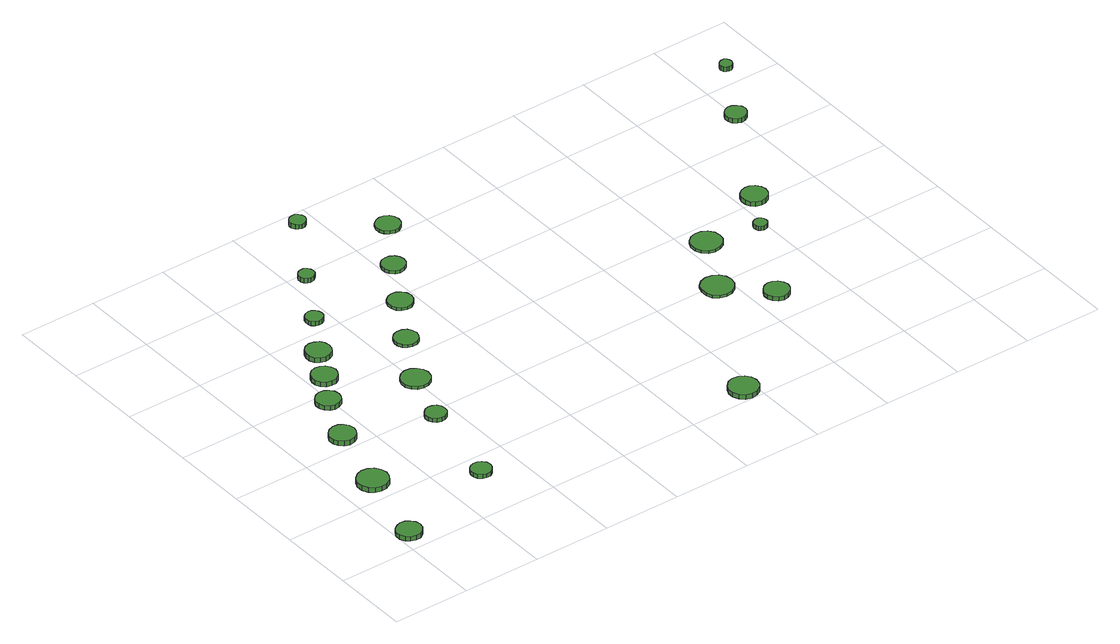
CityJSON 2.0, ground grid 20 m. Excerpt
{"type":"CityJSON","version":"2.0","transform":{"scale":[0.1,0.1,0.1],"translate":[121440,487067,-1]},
"CityObjects":{
"tree1":{"type":"SolitaryVegetationObject","attributes":{"function":"something"},"geometry":[{"type":"MultiSurface","lod":"1","boundaries":[[[0,1,2,3,4,5,6,7,8,9,10,11,12,13,14]],[[15,16,17,18,19,20,21,22,23,24,25,26,27,28,29]],[[0,29,28,1]],[[1,28,27,2]],[[2,27,26,3]],[[3,26,25,4]],[[4,25,24,5]],[[5,24,23,6]],[[6,23,22,7]],[[7,22,21,8]],[[8,21,20,9]],[[9,20,19,10]],[[10,19,18,11]],[[11,18,17,12]],[[12,17,16,13]],[[13,16,15,14]],[[14,15,29,0]]]}]},
"tree2":{"type":"SolitaryVegetationObject","attributes":{"function":"something"},"geometry":[{"type":"MultiSurface","lod":"1","boundaries":[[[30,31,32,33,34,35,36,37,38,39,40,41,42,43,44]],[[45,46,47,48,49,50,51,52,53,54,55,56,57,58,59]],[[30,59,58,31]],[[31,58,57,32]],[[32,57,56,33]],[[33,56,55,34]],[[34,55,54,35]],[[35,54,53,36]],[[36,53,52,37]],[[37,52,51,38]],[[38,51,50,39]],[[39,50,49,40]],[[40,49,48,41]],[[41,48,47,42]],[[42,47,46,43]],[[43,46,45,44]],[[44,45,59,30]]]}]},
"tree3":{"type":"SolitaryVegetationObject","attributes":{"function":"something"},"geometry":[{"type":"MultiSurface","lod":"1","boundaries":[[[60,61,62,63,64,65,66,67,68,69,70,71,72,73,74]],[[75,76,77,78,79,80,81,82,83,84,85,86,87,88,89]],[[60,89,88,61]],[[61,88,87,62]],[[62,87,86,63]],[[63,86,85,64]],[[64,85,84,65]],[[65,84,83,66]],[[66,83,82,67]],[[67,82,81,68]],[[68,81,80,69]],[[69,80,79,70]],[[70,79,78,71]],[[71,78,77,72]],[[72,77,76,73]],[[73,76,75,74]],[[74,75,89,60]]]}]},
"tree4":{"type":"SolitaryVegetationObject","attributes":{"function":"something"},"geometry":[{"type":"MultiSurface","lod":"1","boundaries":[[[90,91,92,93,94,95,96,97,98,99,100,101,102,103,104]],[[105,106,107,108,109,110,111,112,113,114,115,116,117,118,119]],[[90,119,118,91]],[[91,118,117,92]],[[92,117,116,93]],[[93,116,115,94]],[[94,115,114,95]],[[95,114,113,96]],[[96,113,112,97]],[[97,112,111,98]],[[98,111,110,99]],[[99,110,109,100]],[[100,109,108,101]],[[101,108,107,102]],[[102,107,106,103]],[[103,106,105,104]],[[104,105,119,90]]]}]},
"tree5":{"type":"SolitaryVegetationObject","attributes":{"function":"something"},"geometry":[{"type":"MultiSurface","lod":"1","boundaries":[[[120,121,122,123,124,125,126,127,128,129,130,131,132,133,134]],[[135,136,137,138,139,140,141,142,143,144,145,146,147,148,149]],[[120,149,148,121]],[[121,148,147,122]],[[122,147,146,123]],[[123,146,145,124]],[[124,145,144,125]],[[125,144,143,126]],[[126,143,142,127]],[[127,142,141,128]],[[128,141,140,129]],[[129,140,139,130]],[[130,139,138,131]],[[131,138,137,132]],[[132,137,136,133]],[[133,136,135,134]],[[134,135,149,120]]]}]},
"tree6":{"type":"SolitaryVegetationObject","attributes":{"function":"something"},"geometry":[{"type":"MultiSurface","lod":"1","boundaries":[[[150,151,152,153,154,155,156,157,158,159,160,161,162,163,164]],[[165,166,167,168,169,170,171,172,173,174,175,176,177,178,179]],[[150,179,178,151]],[[151,178,177,152]],[[152,177,176,153]],[[153,176,175,154]],[[154,175,174,155]],[[155,174,173,156]],[[156,173,172,157]],[[157,172,171,158]],[[158,171,170,159]],[[159,170,169,160]],[[160,169,168,161]],[[161,168,167,162]],[[162,167,166,163]],[[163,166,165,164]],[[164,165,179,150]]]}]},
"tree7":{"type":"SolitaryVegetationObject","attributes":{"function":"something"},"geometry":[{"type":"MultiSurface","lod":"1","boundaries":[[[180,181,182,183,184,185,186,187,188,189,190,191,192,193,194]],[[195,196,197,198,199,200,201,202,203,204,205,206,207,208,209]],[[180,209,208,181]],[[181,208,207,182]],[[182,207,206,183]],[[183,206,205,184]],[[184,205,204,185]],[[185,204,203,186]],[[186,203,202,187]],[[187,202,201,188]],[[188,201,200,189]],[[189,200,199,190]],[[190,199,198,191]],[[191,198,197,192]],[[192,197,196,193]],[[193,196,195,194]],[[194,195,209,180]]]}]},
"tree8":{"type":"SolitaryVegetationObject","attributes":{"function":"something"},"geometry":[{"type":"MultiSurface","lod":"1","boundaries":[[[210,211,212,213,214,215,216,217,218,219,220,221,222,223,224]],[[225,226,227,228,229,230,231,232,233,234,235,236,237,238,239]],[[210,239,238,211]],[[211,238,237,212]],[[212,237,236,213]],[[213,236,235,214]],[[214,235,234,215]],[[215,234,233,216]],[[216,233,232,217]],[[217,232,231,218]],[[218,231,230,219]],[[219,230,229,220]],[[220,229,228,221]],[[221,228,227,222]],[[222,227,226,223]],[[223,226,225,224]],[[224,225,239,210]]]}]},
"tree9":{"type":"SolitaryVegetationObject","attributes":{"function":"something"},"geometry":[{"type":"MultiSurface","lod":"1","boundaries":[[[240,241,242,243,244,245,246,247,248,249,250,251,252,253,254]],[[255,256,257,258,259,260,261,262,263,264,265,266,267,268,269]],[[240,269,268,241]],[[241,268,267,242]],[[242,267,266,243]],[[243,266,265,244]],[[244,265,264,245]],[[245,264,263,246]],[[246,263,262,247]],[[247,262,261,248]],[[248,261,260,249]],[[249,260,259,250]],[[250,259,258,251]],[[251,258,257,252]],[[252,257,256,253]],[[253,256,255,254]],[[254,255,269,240]]]}]},
"tree10":{"type":"SolitaryVegetationObject","attributes":{"function":"something"},"geometry":[{"type":"MultiSurface","lod":"1","boundaries":[[[270,271,272,273,274,275,276,277,278,279,280,281,282,283,284]],[[285,286,287,288,289,290,291,292,293,294,295,296,297,298,299]],[[270,299,298,271]],[[271,298,297,272]],[[272,297,296,273]],[[273,296,295,274]],[[274,295,294,275]],[[275,294,293,276]],[[276,293,292,277]],[[277,292,291,278]],[[278,291,290,279]],[[279,290,289,280]],[[280,289,288,281]],[[281,288,287,282]],[[282,287,286,283]],[[283,286,285,284]],[[284,285,299,270]]]}]},
"tree11":{"type":"SolitaryVegetationObject","attributes":{"function":"something"},"geometry":[{"type":"MultiSurface","lod":"1","boundaries":[[[300,301,302,303,304,305,306,307,308,309,310,311,312,313,314]],[[315,316,317,318,319,320,321,322,323,324,325,326,327,328,329]],[[300,329,328,301]],[[301,328,327,302]],[[302,327,326,303]],[[303,326,325,304]],[[304,325,324,305]],[[305,324,323,306]],[[306,323,322,307]],[[307,322,321,308]],[[308,321,320,309]],[[309,320,319,310]],[[310,319,318,311]],[[311,318,317,312]],[[312,317,316,313]],[[313,316,315,314]],[[314,315,329,300]]]}]},
"tree12":{"type":"SolitaryVegetationObject","attributes":{"function":"something"},"geometry":[{"type":"MultiSurface","lod":"1","boundaries":[[[330,331,332,333,334,335,336,337,338,339,340,341,342,343,344]],[[345,346,347,348,349,350,351,352,353,354,355,356,357,358,359]],[[330,359,358,331]],[[331,358,357,332]],[[332,357,356,333]],[[333,356,355,334]],[[334,355,354,335]],[[335,354,353,336]],[[336,353,352,337]],[[337,352,351,338]],[[338,351,350,339]],[[339,350,349,340]],[[340,349,348,341]],[[341,348,347,342]],[[342,347,346,343]],[[343,346,345,344]],[[344,345,359,330]]]}]},
"tree13":{"type":"SolitaryVegetationObject","attributes":{"function":"something"},"geometry":[{"type":"MultiSurface","lod":"1","boundaries":[[[360,361,362,363,364,365,366,367,368,369,370,371,372,373,374]],[[375,376,377,378,379,380,381,382,383,384,385,386,387,388,389]],[[360,389,388,361]],[[361,388,387,362]],[[362,387,386,363]],[[363,386,385,364]],[[364,385,384,365]],[[365,384,383,366]],[[366,383,382,367]],[[367,382,381,368]],[[368,381,380,369]],[[369,380,379,370]],[[370,379,378,371]],[[371,378,377,372]],[[372,377,376,373]],[[373,376,375,374]],[[374,375,389,360]]]}]},
"tree14":{"type":"SolitaryVegetationObject","attributes":{"function":"something"},"geometry":[{"type":"MultiSurface","lod":"1","boundaries":[[[390,391,392,393,394,395,396,397,398,399,400,401,402,403,404]],[[405,406,407,408,409,410,411,412,413,414,415,416,417,418,419]],[[390,419,418,391]],[[391,418,417,392]],[[392,417,416,393]],[[393,416,415,394]],[[394,415,414,395]],[[395,414,413,396]],[[396,413,412,397]],[[397,412,411,398]],[[398,411,410,399]],[[399,410,409,400]],[[400,409,408,401]],[[401,408,407,402]],[[402,407,406,403]],[[403,406,405,404]],[[404,405,419,390]]]}]},
"tree15":{"type":"SolitaryVegetationObject","attributes":{"function":"something"},"geometry":[{"type":"MultiSurface","lod":"1","boundaries":[[[420,421,422,423,424,425,426,427,428,429,430,431,432,433,434]],[[435,436,437,438,439,440,441,442,443,444,445,446,447,448,449]],[[420,449,448,421]],[[421,448,447,422]],[[422,447,446,423]],[[423,446,445,424]],[[424,445,444,425]],[[425,444,443,426]],[[426,443,442,427]],[[427,442,441,428]],[[428,441,440,429]],[[429,440,439,430]],[[430,439,438,431]],[[431,438,437,432]],[[432,437,436,433]],[[433,436,435,434]],[[434,435,449,420]]]}]},
"tree16":{"type":"SolitaryVegetationObject","attributes":{"function":"something"},"geometry":[{"type":"MultiSurface","lod":"1","boundaries":[[[450,451,452,453,454,455,456,457,458,459,460,461,462,463,464]],[[465,466,467,468,469,470,471,472,473,474,475,476,477,478,479]],[[450,479,478,451]],[[451,478,477,452]],[[452,477,476,453]],[[453,476,475,454]],[[454,475,474,455]],[[455,474,473,456]],[[456,473,472,457]],[[457,472,471,458]],[[458,471,470,459]],[[459,470,469,460]],[[460,469,468,461]],[[461,468,467,462]],[[462,467,466,463]],[[463,466,465,464]],[[464,465,479,450]]]}]},
"tree17":{"type":"SolitaryVegetationObject","attributes":{"function":"something"},"geometry":[{"type":"MultiSurface","lod":"1","boundaries":[[[480,481,482,483,484,485,486,487,488,489,490,491,492,493,494]],[[495,496,497,498,499,500,501,502,503,504,505,506,507,508,509]],[[480,509,508,481]],[[481,508,507,482]],[[482,507,506,483]],[[483,506,505,484]],[[484,505,504,485]],[[485,504,503,486]],[[486,503,502,487]],[[487,502,501,488]],[[488,501,500,489]],[[489,500,499,490]],[[490,499,498,491]],[[491,498,497,492]],[[492,497,496,493]],[[493,496,495,494]],[[494,495,509,480]]]}]},
"tree18":{"type":"SolitaryVegetationObject","attributes":{"function":"something"},"geometry":[{"type":"MultiSurface","lod":"1","boundaries":[[[510,511,512,513,514,515,516,517,518,519,520,521,522,523,524]],[[525,526,527,528,529,530,531,532,533,534,535,536,537,538,539]],[[510,539,538,511]],[[511,538,537,512]],[[512,537,536,513]],[[513,536,535,514]],[[514,535,534,515]],[[515,534,533,516]],[[516,533,532,517]],[[517,532,531,518]],[[518,531,530,519]],[[519,530,529,520]],[[520,529,528,521]],[[521,528,527,522]],[[522,527,526,523]],[[523,526,525,524]],[[524,525,539,510]]]}]},
"tree19":{"type":"SolitaryVegetationObject","attributes":{"function":"something"},"geometry":[{"type":"MultiSurface","lod":"1","boundaries":[[[540,541,542,543,544,545,546,547,548,549,550,551,552,553,554]],[[555,556,557,558,559,560,561,562,563,564,565,566,567,568,569]],[[540,569,568,541]],[[541,568,567,542]],[[542,567,566,543]],[[543,566,565,544]],[[544,565,564,545]],[[545,564,563,546]],[[546,563,562,547]],[[547,562,561,548]],[[548,561,560,549]],[[549,560,559,550]],[[550,559,558,551]],[[551,558,557,552]],[[552,557,556,553]],[[553,556,555,554]],[[554,555,569,540]]]}]},
"tree20":{"type":"SolitaryVegetationObject","attributes":{"function":"something"},"geometry":[{"type":"MultiSurface","lod":"1","boundaries":[[[570,571,572,573,574,575,576,577,578,579,580,581,582,583,584]],[[585,586,587,588,589,590,591,592,593,594,595,596,597,598,599]],[[570,599,598,571]],[[571,598,597,572]],[[572,597,596,573]],[[573,596,595,574]],[[574,595,594,575]],[[575,594,593,576]],[[576,593,592,577]],[[577,592,591,578]],[[578,591,590,579]],[[579,590,589,580]],[[580,589,588,581]],[[581,588,587,582]],[[582,587,586,583]],[[583,586,585,584]],[[584,585,599,570]]]}]},
"tree21":{"type":"SolitaryVegetationObject","attributes":{"function":"something"},"geometry":[{"type":"MultiSurface","lod":"1","boundaries":[[[600,601,602,603,604,605,606,607,608,609,610,611,612,613,614]],[[615,616,617,618,619,620,621,622,623,624,625,626,627,628,629]],[[600,629,628,601]],[[601,628,627,602]],[[602,627,626,603]],[[603,626,625,604]],[[604,625,624,605]],[[605,624,623,606]],[[606,623,622,607]],[[607,622,621,608]],[[608,621,620,609]],[[609,620,619,610]],[[610,619,618,611]],[[611,618,617,612]],[[612,617,616,613]],[[613,616,615,614]],[[614,615,629,600]]]}]},
"tree22":{"type":"SolitaryVegetationObject","attributes":{"function":"something"},"geometry":[{"type":"MultiSurface","lod":"1","boundaries":[[[630,631,632,633,634,635,636,637,638,639,640,641,642,643,644]],[[645,646,647,648,649,650,651,652,653,654,655,656,657,658,659]],[[630,659,658,631]],[[631,658,657,632]],[[632,657,656,633]],[[633,656,655,634]],[[634,655,654,635]],[[635,654,653,636]],[[636,653,652,637]],[[637,652,651,638]],[[638,651,650,639]],[[639,650,649,640]],[[640,649,648,641]],[[641,648,647,642]],[[642,647,646,643]],[[643,646,645,644]],[[644,645,659,630]]]}]},
"tree23":{"type":"SolitaryVegetationObject","attributes":{"function":"something"},"geometry":[{"type":"MultiSurface","lod":"1","boundaries":[[[660,661,662,663,664,665,666,667,668,669,670,671,672,673,674]],[[675,676,677,678,679,680,681,682,683,684,685,686,687,688,689]],[[660,689,688,661]],[[661,688,687,662]],[[662,687,686,663]],[[663,686,685,664]],[[664,685,684,665]],[[665,684,683,666]],[[666,683,682,667]],[[667,682,681,668]],[[668,681,680,669]],[[669,680,679,670]],[[670,679,678,671]],[[671,678,677,672]],[[672,677,676,673]],[[673,676,675,674]],[[674,675,689,660]]]}]},
"tree24":{"type":"SolitaryVegetationObject","attributes":{"function":"something"},"geometry":[{"type":"MultiSurface","lod":"1","boundaries":[[[690,691,692,693,694,695,696,697,698,699,700,701,702,703,704]],[[705,706,707,708,709,710,711,712,713,714,715,716,717,718,719]],[[690,719,718,691]],[[691,718,717,692]],[[692,717,716,693]],[[693,716,715,694]],[[694,715,714,695]],[[695,714,713,696]],[[696,713,712,697]],[[697,712,711,698]],[[698,711,710,699]],[[699,710,709,700]],[[700,709,708,701]],[[701,708,707,702]],[[702,707,706,703]],[[703,706,705,704]],[[704,705,719,690]]]}]}
},
"vertices":[
[64,57,18],[61,70,18],[53,80,18],[42,87,18],[29,88,18],[17,84,18],[7,76,18],[1,64,18],[1,51,18],[7,39,18],[17,30,18],[29,26,18],[42,27,18],[53,34,18],[61,44,18],[61,44,6],[53,34,6],[42,27,6],[29,26,6],[17,30,6],[7,39,6],[1,51,6],[1,64,6],[7,76,6],[17,84,6],[29,88,6],[42,87,6],[53,80,6],[61,70,6],[64,57,6],
[121,258,23],[117,274,23],[108,287,23],[94,295,23],[78,297,23],[63,292,23],[51,281,23],[44,266,23],[44,250,23],[51,235,23],[63,224,23],[78,220,23],[94,221,23],[108,229,23],[117,242,23],[117,242,10],[108,229,10],[94,221,10],[78,220,10],[63,224,10],[51,235,10],[44,250,10],[44,266,10],[51,281,10],[63,292,10],[78,297,10],[94,295,10],[108,287,10],[117,274,10],[121,258,10],
[167,440,22],[164,454,22],[156,465,22],[145,472,22],[131,473,22],[118,469,22],[108,460,22],[102,447,22],[102,433,22],[108,421,22],[118,412,22],[131,407,22],[145,409,22],[156,416,22],[164,427,22],[164,427,9],[156,416,9],[145,409,9],[131,407,9],[118,412,9],[108,421,9],[102,433,9],[102,447,9],[108,460,9],[118,469,9],[131,473,9],[145,472,9],[156,465,9],[164,454,9],[167,440,9],
[332,146,17],[330,157,17],[323,166,17],[314,171,17],[303,172,17],[293,169,17],[285,162,17],[281,152,17],[281,141,17],[285,131,17],[293,124,17],[303,121,17],[314,122,17],[323,127,17],[330,136,17],[330,136,6],[323,127,6],[314,122,6],[303,121,6],[293,124,6],[285,131,6],[281,141,6],[281,152,6],[285,162,6],[293,169,6],[303,172,6],[314,171,6],[323,166,6],[330,157,6],[332,146,6],
[224,571,18],[221,584,18],[214,594,18],[203,601,18],[190,602,18],[178,598,18],[168,589,18],[163,578,18],[163,565,18],[168,553,18],[178,544,18],[190,540,18],[203,542,18],[214,548,18],[221,559,18],[221,559,6],[214,548,6],[203,542,6],[190,540,6],[178,544,6],[168,553,6],[163,565,6],[163,578,6],[168,589,6],[178,598,6],[190,602,6],[203,601,6],[214,594,6],[221,584,6],[224,571,6],
[274,650,19],[271,663,19],[263,674,19],[252,680,19],[239,682,19],[226,678,19],[216,669,19],[211,656,19],[211,643,19],[216,631,19],[226,622,19],[239,618,19],[252,619,19],[263,626,19],[271,637,19],[271,637,6],[263,626,6],[252,619,6],[239,618,6],[226,622,6],[216,631,6],[211,643,6],[211,656,6],[216,669,6],[226,678,6],[239,682,6],[252,680,6],[263,674,6],[271,663,6],[274,650,6],
[382,382,17],[380,393,17],[374,402,17],[364,407,17],[353,408,17],[343,405,17],[335,397,17],[330,387,17],[330,377,17],[335,367,17],[343,359,17],[353,356,17],[364,357,17],[374,362,17],[380,371,17],[380,371,6],[374,362,6],[364,357,6],[353,356,6],[343,359,6],[335,367,6],[330,377,6],[330,387,6],[335,397,6],[343,405,6],[353,408,6],[364,407,6],[374,402,6],[380,393,6],[382,382,6],
[320,733,19],[317,746,19],[310,757,19],[298,763,19],[285,765,19],[272,761,19],[262,752,19],[257,740,19],[257,726,19],[262,714,19],[272,705,19],[285,701,19],[298,703,19],[310,709,19],[317,720,19],[317,720,6],[310,709,6],[298,703,6],[285,701,6],[272,705,6],[262,714,6],[257,726,6],[257,740,6],[262,752,6],[272,761,6],[285,765,6],[298,763,6],[310,757,6],[317,746,6],[320,733,6],
[439,520,14],[436,534,14],[427,546,14],[414,554,14],[399,556,14],[385,551,14],[374,541,14],[368,527,14],[368,512,14],[374,498,14],[385,488,14],[399,484,14],[414,485,14],[427,493,14],[436,505,14],[436,505,6],[427,493,6],[414,485,6],[399,484,6],[385,488,6],[374,498,6],[368,512,6],[368,527,6],[374,541,6],[385,551,6],[399,556,6],[414,554,6],[427,546,6],[436,534,6],[439,520,6],
[383,844,18],[381,853,18],[376,860,18],[368,865,18],[359,866,18],[350,863,18],[343,857,18],[340,848,18],[340,839,18],[343,831,18],[350,825,18],[359,822,18],[368,823,18],[376,827,18],[381,835,18],[381,835,6],[376,827,6],[368,823,6],[359,822,6],[350,825,6],[343,831,6],[340,839,6],[340,848,6],[343,857,6],[350,863,6],[359,866,6],[368,865,6],[376,860,6],[381,853,6],[383,844,6],
[511,657,14],[508,669,14],[501,680,14],[490,686,14],[477,687,14],[465,683,14],[456,675,14],[451,663,14],[451,651,14],[456,639,14],[465,631,14],[477,627,14],[490,628,14],[501,634,14],[508,645,14],[508,645,6],[501,634,6],[490,628,6],[477,627,6],[465,631,6],[456,639,6],[451,651,6],[451,663,6],[456,675,6],[465,683,6],[477,687,6],[490,686,6],[501,680,6],[508,669,6],[511,657,6],
[467,986,18],[465,994,18],[460,1000,18],[453,1005,18],[444,1005,18],[437,1003,18],[430,997,18],[427,990,18],[427,981,18],[430,974,18],[437,968,18],[444,966,18],[453,967,18],[460,971,18],[465,977,18],[465,977,6],[460,971,6],[453,967,6],[444,966,6],[437,968,6],[430,974,6],[427,981,6],[427,990,6],[430,997,6],[437,1003,6],[444,1005,6],[453,1005,6],[460,1000,6],[465,994,6],[467,986,6],
[589,780,14],[586,793,14],[578,803,14],[567,810,14],[554,811,14],[542,807,14],[532,798,14],[527,787,14],[527,774,14],[532,762,14],[542,753,14],[554,749,14],[567,750,14],[578,757,14],[586,767,14],[586,767,6],[578,757,6],[567,750,6],[554,749,6],[542,753,6],[532,762,6],[527,774,6],[527,787,6],[532,798,6],[542,807,6],[554,811,6],[567,810,6],[578,803,6],[586,793,6],[589,780,6],
[661,902,14],[658,914,14],[651,924,14],[640,930,14],[628,931,14],[616,928,14],[607,919,14],[602,908,14],[602,896,14],[607,885,14],[616,876,14],[628,872,14],[640,874,14],[651,880,14],[658,890,14],[658,890,6],[651,880,6],[640,874,6],[628,872,6],[616,876,6],[607,885,6],[602,896,6],[602,908,6],[607,919,6],[616,928,6],[628,931,6],[640,930,6],[651,924,6],[658,914,6],[661,902,6],
[578,1164,18],[576,1172,18],[571,1179,18],[564,1184,18],[555,1184,18],[547,1182,18],[541,1176,18],[537,1168,18],[537,1160,18],[541,1152,18],[547,1146,18],[555,1143,18],[564,1144,18],[571,1149,18],[576,1156,18],[576,1156,6],[571,1149,6],[564,1144,6],[555,1143,6],[547,1146,6],[541,1152,6],[537,1160,6],[537,1168,6],[541,1176,6],[547,1182,6],[555,1184,6],[564,1184,6],[571,1179,6],[576,1172,6],[578,1164,6],
[1009,38,19],[1006,54,19],[997,66,19],[984,74,19],[968,76,19],[953,71,19],[942,60,19],[936,46,19],[936,31,19],[942,17,19],[953,6,19],[968,1,19],[984,3,19],[997,11,19],[1006,23,19],[1006,23,7],[997,11,7],[984,3,7],[968,1,7],[953,6,7],[942,17,7],[936,31,7],[936,46,7],[942,60,7],[953,71,7],[968,76,7],[984,74,7],[997,66,7],[1006,54,7],[1009,38,7],
[746,1033,14],[743,1045,14],[736,1056,14],[725,1062,14],[712,1063,14],[700,1059,14],[690,1051,14],[685,1039,14],[685,1026,14],[690,1015,14],[700,1006,14],[712,1002,14],[725,1003,14],[736,1010,14],[743,1020,14],[743,1020,6],[736,1010,6],[725,1003,6],[712,1002,6],[700,1006,6],[690,1015,6],[685,1026,6],[685,1039,6],[690,1051,6],[700,1059,6],[712,1063,6],[725,1062,6],[736,1056,6],[743,1045,6],[746,1033,6],
[1205,390,13],[1202,406,13],[1192,420,13],[1178,428,13],[1161,430,13],[1145,425,13],[1132,414,13],[1126,398,13],[1126,381,13],[1132,366,13],[1145,355,13],[1161,350,13],[1178,351,13],[1192,360,13],[1202,373,13],[1202,373,6],[1192,360,6],[1178,351,6],[1161,350,6],[1145,355,6],[1132,366,6],[1126,381,6],[1126,398,6],[1132,414,6],[1145,425,6],[1161,430,6],[1178,428,6],[1192,420,6],[1202,406,6],[1205,390,6],
[1292,292,17],[1289,305,17],[1281,316,17],[1270,322,17],[1257,324,17],[1245,320,17],[1235,311,17],[1230,299,17],[1230,286,17],[1235,274,17],[1245,265,17],[1257,261,17],[1270,262,17],[1281,269,17],[1289,280,17],[1289,280,6],[1281,269,6],[1270,262,6],[1257,261,6],[1245,265,6],[1235,274,6],[1230,286,6],[1230,299,6],[1235,311,6],[1245,320,6],[1257,324,6],[1270,322,6],[1281,316,6],[1289,305,6],[1292,292,6],
[1288,542,13],[1285,558,13],[1275,571,13],[1261,579,13],[1245,580,13],[1230,575,13],[1218,565,13],[1211,550,13],[1211,534,13],[1218,519,13],[1230,508,13],[1245,503,13],[1261,505,13],[1275,513,13],[1285,526,13],[1285,526,6],[1275,513,6],[1261,505,6],[1245,503,6],[1230,508,6],[1218,519,6],[1211,534,6],[1211,550,6],[1218,565,6],[1230,575,6],[1245,580,6],[1261,579,6],[1275,571,6],[1285,558,6],[1288,542,6],
[1404,521,17],[1403,528,17],[1399,533,17],[1393,537,17],[1386,538,17],[1379,535,17],[1374,531,17],[1371,524,17],[1371,517,17],[1374,511,17],[1379,506,17],[1386,504,17],[1393,505,17],[1399,508,17],[1403,514,17],[1403,514,6],[1399,508,6],[1393,505,6],[1386,504,6],[1379,506,6],[1374,511,6],[1371,517,6],[1371,524,6],[1374,531,6],[1379,535,6],[1386,538,6],[1393,537,6],[1399,533,6],[1403,528,6],[1404,521,6],
[1475,616,18],[1472,629,18],[1464,640,18],[1452,647,18],[1439,648,18],[1426,644,18],[1416,635,18],[1411,623,18],[1411,609,18],[1416,597,18],[1426,588,18],[1439,584,18],[1452,585,18],[1464,592,18],[1472,603,18],[1472,603,6],[1464,592,6],[1452,585,6],[1439,584,6],[1426,588,6],[1416,597,6],[1411,609,6],[1411,623,6],[1416,635,6],[1426,644,6],[1439,648,6],[1452,647,6],[1464,640,6],[1472,629,6],[1475,616,6],
[1623,887,24],[1621,897,24],[1614,906,24],[1604,912,24],[1593,913,24],[1583,910,24],[1574,902,24],[1570,892,24],[1570,881,24],[1574,871,24],[1583,863,24],[1593,860,24],[1604,861,24],[1614,867,24],[1621,876,24],[1621,876,12],[1614,867,12],[1604,861,12],[1593,860,12],[1583,863,12],[1574,871,12],[1570,881,12],[1570,892,12],[1574,902,12],[1583,910,12],[1593,913,12],[1604,912,12],[1614,906,12],[1621,897,12],[1623,887,12],
[1704,1045,30],[1702,1051,30],[1699,1056,30],[1693,1060,30],[1687,1060,30],[1681,1058,30],[1676,1054,30],[1673,1048,30],[1673,1042,30],[1676,1036,30],[1681,1032,30],[1687,1030,30],[1693,1030,30],[1699,1034,30],[1702,1039,30],[1702,1039,17],[1699,1034,17],[1693,1030,17],[1687,1030,17],[1681,1032,17],[1676,1036,17],[1673,1042,17],[1673,1048,17],[1676,1054,17],[1681,1058,17],[1687,1060,17],[1693,1060,17],[1699,1056,17],[1702,1051,17],[1704,1045,17]
]}
